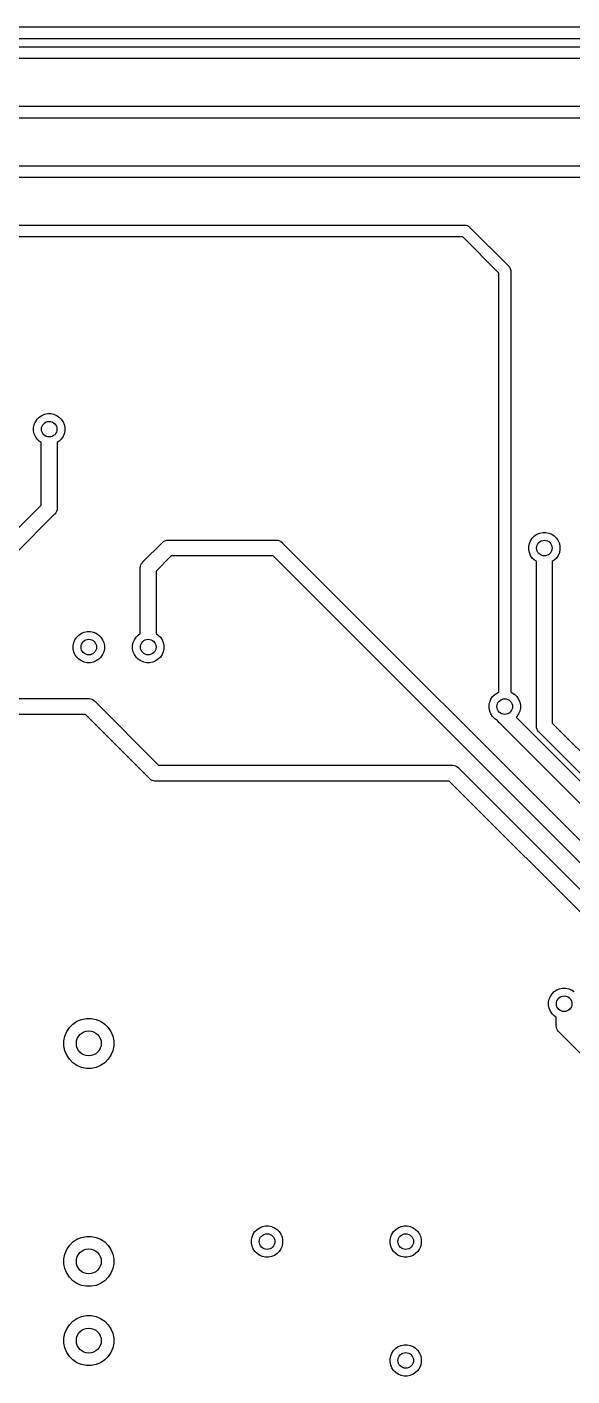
# Model space of a CAD drawing. Extents: x 4.56 to 8.94, y -5.14 to -1.89.
# Drawn here: x 6.748 to 7.092, y -2.972 to -2.121 of the extents above; entities that cross this region are included whole.
import ezdxf

# ---------------------------------------------------------------- set-up
doc = ezdxf.new("R2010")
doc.units = 0
doc.header["$MEASUREMENT"] = 0
doc.layers.add('BLACK', color=7, linetype='CONTINUOUS')

msp = doc.modelspace()

# ---------------------------------------------------------------- linework, layer by layer
at = {"layer": 'BLACK', "linetype": 'CONTINUOUS'}
for p, q in [((6.22655, -2.12126), (7.34982, -2.12126)), ((6.21405, -2.13376), (7.33732, -2.13376)), ((7.34845, -2.12874), (6.22518, -2.12874)), ((7.33595, -2.14124), (6.21268, -2.14124)), ((7.31095, -2.17874), (6.20018, -2.17874)), ((6.20155, -2.17126), (7.31232, -2.17126)), ((6.18905, -2.20876), (7.29982, -2.20876)), ((7.29845, -2.21624), (6.18768, -2.21624)), ((6.16405, -2.24626), (7.02482, -2.24626)), ((7.02482, -2.24626), (7.025, -2.24624)), ((7.025, -2.24624), (7.02518, -2.24626)), ((7.02518, -2.24626), (7.02518, -2.24626)), ((7.02518, -2.24626), (7.02573, -2.24631)), ((7.02573, -2.24631), (7.02644, -2.24653)), ((7.02644, -2.24653), (7.02709, -2.24688)), ((7.02345, -2.25374), (6.16268, -2.25374)), ((7.04626, -2.27655), (7.02345, -2.25374)), ((7.02709, -2.24688), (7.02766, -2.24734)), ((7.02766, -2.24734), (7.02777, -2.24749)), ((7.02777, -2.24749), (7.05252, -2.27223)), ((7.05252, -2.27223), (7.05266, -2.27234)), ((7.05266, -2.27234), (7.05277, -2.27248)), ((7.04626, -2.5409), (7.04626, -2.27655)), ((7.05277, -2.27248), (7.05277, -2.27249)), ((7.05277, -2.27249), (7.05312, -2.27291)), ((7.05312, -2.27291), (7.05312, -2.27291)), ((7.05312, -2.27291), (7.05347, -2.27356)), ((7.05347, -2.27356), (7.05369, -2.27427)), ((7.05369, -2.27427), (7.05374, -2.27482)), ((7.05374, -2.27482), (7.05376, -2.275)), ((7.05376, -2.275), (7.05374, -2.27518)), ((7.05374, -2.27518), (7.05374, -2.5409)), ((6.75784, -2.36628), (6.75963, -2.36554)), ((6.75963, -2.36554), (6.76153, -2.36516)), ((6.76153, -2.36516), (6.76347, -2.36516)), ((6.76347, -2.36516), (6.76537, -2.36554)), ((6.76537, -2.36554), (6.76716, -2.36628)), ((6.75266, -2.37403), (6.75304, -2.37213)), ((6.75266, -2.37597), (6.75266, -2.37403)), ((6.75304, -2.37213), (6.75378, -2.37034)), ((6.75378, -2.37034), (6.75485, -2.36873)), ((6.75485, -2.36873), (6.75623, -2.36735)), ((6.75623, -2.36735), (6.75784, -2.36628)), ((6.76716, -2.36628), (6.76877, -2.36735)), ((6.76877, -2.36735), (6.77015, -2.36873)), ((6.77015, -2.36873), (6.77122, -2.37034)), ((6.77122, -2.37034), (6.77196, -2.37213)), ((6.77196, -2.37213), (6.77234, -2.37403)), ((6.77234, -2.37403), (6.77234, -2.37597)), ((6.75304, -2.37787), (6.75266, -2.37597)), ((6.75378, -2.37966), (6.75304, -2.37787)), ((6.75485, -2.38127), (6.75378, -2.37966)), ((6.75623, -2.38265), (6.75485, -2.38127)), ((6.7575, -2.3835), (6.75623, -2.38265)), ((6.76877, -2.38265), (6.7675, -2.3835)), ((6.77015, -2.38127), (6.76877, -2.38265)), ((6.77122, -2.37966), (6.77015, -2.38127)), ((6.77196, -2.37787), (6.77122, -2.37966)), ((6.77234, -2.37597), (6.77196, -2.37787)), ((6.7575, -2.42293), (6.7575, -2.3835)), ((6.7675, -2.3835), (6.7675, -2.42475)), ((6.73543, -2.445), (6.7575, -2.42293)), ((6.7675, -2.42525), (6.76743, -2.42598)), ((6.7675, -2.42475), (6.76752, -2.425)), ((6.76752, -2.425), (6.7675, -2.42525)), ((6.7675, -2.42525), (6.7675, -2.42525)), ((6.76586, -2.42871), (6.74121, -2.45336)), ((6.76605, -2.42855), (6.76586, -2.42871)), ((6.76668, -2.42779), (6.76605, -2.42855)), ((6.76714, -2.42692), (6.76668, -2.42779)), ((6.76743, -2.42598), (6.76714, -2.42692)), ((7.06735, -2.44373), (7.06873, -2.44235)), ((7.06873, -2.44235), (7.07034, -2.44128)), ((7.07034, -2.44128), (7.07213, -2.44054)), ((7.07213, -2.44054), (7.07403, -2.44016)), ((7.07403, -2.44016), (7.07597, -2.44016)), ((7.07597, -2.44016), (7.07787, -2.44054)), ((7.07787, -2.44054), (7.07966, -2.44128)), ((7.07966, -2.44128), (7.08127, -2.44235)), ((7.08127, -2.44235), (7.08265, -2.44373)), ((6.82164, -2.45879), (6.83379, -2.44664)), ((6.83379, -2.44664), (6.83395, -2.44645)), ((6.83395, -2.44645), (6.83471, -2.44582)), ((6.83471, -2.44582), (6.83558, -2.44536)), ((6.83558, -2.44536), (6.83652, -2.44507)), ((6.83652, -2.44507), (6.83725, -2.445)), ((6.83725, -2.445), (6.8375, -2.44498)), ((6.8375, -2.44498), (6.83775, -2.445)), ((6.83775, -2.445), (6.90564, -2.445)), ((6.90564, -2.445), (6.90589, -2.44498)), ((6.90589, -2.44498), (6.90613, -2.445)), ((6.90613, -2.445), (6.90687, -2.44507)), ((6.90687, -2.44507), (6.90781, -2.44536)), ((6.90781, -2.44536), (6.90868, -2.44582)), ((6.90868, -2.44582), (6.90944, -2.44645)), ((6.90944, -2.44645), (6.9096, -2.44664)), ((6.9096, -2.44664), (7.18957, -2.72661)), ((7.06516, -2.44903), (7.06554, -2.44713)), ((7.06516, -2.45097), (7.06516, -2.44903)), ((7.06554, -2.45287), (7.06516, -2.45097)), ((7.06554, -2.44713), (7.06628, -2.44534)), ((7.06628, -2.44534), (7.06735, -2.44373)), ((7.08265, -2.44373), (7.08372, -2.44534)), ((7.08372, -2.44534), (7.08446, -2.44713)), ((7.08446, -2.44713), (7.08484, -2.44903)), ((7.08484, -2.45097), (7.08446, -2.45287)), ((7.08484, -2.44903), (7.08484, -2.45097)), ((6.82082, -2.45971), (6.82129, -2.45914)), ((6.82129, -2.45914), (6.82145, -2.45895)), ((6.82145, -2.45895), (6.82164, -2.45879)), ((6.83957, -2.455), (6.83, -2.46457)), ((6.90381, -2.455), (6.83957, -2.455)), ((7.18379, -2.73498), (6.90381, -2.455)), ((7.06628, -2.45466), (7.06554, -2.45287)), ((7.06735, -2.45627), (7.06628, -2.45466)), ((7.06873, -2.45765), (7.06735, -2.45627)), ((7.07, -2.4585), (7.06873, -2.45765)), ((7.07, -2.56225), (7.07, -2.4585)), ((7.08127, -2.45765), (7.08, -2.4585)), ((7.08, -2.4585), (7.08, -2.56043)), ((7.08265, -2.45627), (7.08127, -2.45765)), ((7.08372, -2.45466), (7.08265, -2.45627)), ((7.08446, -2.45287), (7.08372, -2.45466)), ((6.81998, -2.4625), (6.82007, -2.46152)), ((6.82, -2.46275), (6.81998, -2.4625)), ((6.82, -2.504), (6.82, -2.46275)), ((6.82007, -2.46152), (6.82036, -2.46058)), ((6.82036, -2.46058), (6.82082, -2.45971)), ((6.83, -2.46457), (6.83, -2.504)), ((6.77766, -2.51153), (6.77804, -2.50963)), ((6.77804, -2.50963), (6.77878, -2.50784)), ((6.77878, -2.50784), (6.77985, -2.50623)), ((6.77985, -2.50623), (6.78123, -2.50485)), ((6.78123, -2.50485), (6.78284, -2.50378)), ((6.78284, -2.50378), (6.78463, -2.50304)), ((6.78463, -2.50304), (6.78653, -2.50266)), ((6.78653, -2.50266), (6.78847, -2.50266)), ((6.78847, -2.50266), (6.79037, -2.50304)), ((6.79037, -2.50304), (6.79216, -2.50378)), ((6.79216, -2.50378), (6.79377, -2.50485)), ((6.79377, -2.50485), (6.79515, -2.50623)), ((6.79515, -2.50623), (6.79622, -2.50784)), ((6.79622, -2.50784), (6.79696, -2.50963)), ((6.79696, -2.50963), (6.79734, -2.51153)), ((6.81516, -2.51153), (6.81554, -2.50963)), ((6.81554, -2.50963), (6.81628, -2.50784)), ((6.81628, -2.50784), (6.81735, -2.50623)), ((6.81735, -2.50623), (6.81873, -2.50485)), ((6.81873, -2.50485), (6.82, -2.504)), ((6.83, -2.504), (6.83127, -2.50485)), ((6.83127, -2.50485), (6.83265, -2.50623)), ((6.83265, -2.50623), (6.83372, -2.50784)), ((6.83372, -2.50784), (6.83446, -2.50963)), ((6.83446, -2.50963), (6.83484, -2.51153)), ((6.77766, -2.51347), (6.77766, -2.51153)), ((6.77804, -2.51537), (6.77766, -2.51347)), ((6.77878, -2.51716), (6.77804, -2.51537)), ((6.77985, -2.51877), (6.77878, -2.51716)), ((6.78123, -2.52015), (6.77985, -2.51877)), ((6.79515, -2.51877), (6.79377, -2.52015)), ((6.79622, -2.51716), (6.79515, -2.51877)), ((6.79696, -2.51537), (6.79622, -2.51716)), ((6.79734, -2.51347), (6.79696, -2.51537)), ((6.79734, -2.51153), (6.79734, -2.51347)), ((6.81516, -2.51347), (6.81516, -2.51153)), ((6.81554, -2.51537), (6.81516, -2.51347)), ((6.81628, -2.51716), (6.81554, -2.51537)), ((6.81735, -2.51877), (6.81628, -2.51716)), ((6.81873, -2.52015), (6.81735, -2.51877)), ((6.83265, -2.51877), (6.83127, -2.52015)), ((6.83372, -2.51716), (6.83265, -2.51877)), ((6.83446, -2.51537), (6.83372, -2.51716)), ((6.83484, -2.51347), (6.83446, -2.51537)), ((6.83484, -2.51153), (6.83484, -2.51347)), ((6.78284, -2.52122), (6.78123, -2.52015)), ((6.78463, -2.52196), (6.78284, -2.52122)), ((6.78653, -2.52234), (6.78463, -2.52196)), ((6.78847, -2.52234), (6.78653, -2.52234)), ((6.79037, -2.52196), (6.78847, -2.52234)), ((6.79216, -2.52122), (6.79037, -2.52196)), ((6.79377, -2.52015), (6.79216, -2.52122)), ((6.82034, -2.52122), (6.81873, -2.52015)), ((6.82213, -2.52196), (6.82034, -2.52122)), ((6.82403, -2.52234), (6.82213, -2.52196)), ((6.82597, -2.52234), (6.82403, -2.52234)), ((6.82787, -2.52196), (6.82597, -2.52234)), ((6.82966, -2.52122), (6.82787, -2.52196)), ((6.83127, -2.52015), (6.82966, -2.52122)), ((7.04128, -2.54534), (7.04235, -2.54373)), ((7.04235, -2.54373), (7.04373, -2.54235)), ((7.04373, -2.54235), (7.04534, -2.54128)), ((7.04534, -2.54128), (7.04626, -2.5409)), ((7.05374, -2.5409), (7.05466, -2.54128)), ((7.05466, -2.54128), (7.05627, -2.54235)), ((7.05627, -2.54235), (7.05765, -2.54373)), ((7.05765, -2.54373), (7.05872, -2.54534)), ((6.60025, -2.545), (6.78725, -2.545)), ((6.78725, -2.545), (6.7875, -2.54498)), ((6.7875, -2.54498), (6.78775, -2.545)), ((6.78775, -2.545), (6.78848, -2.54507)), ((6.78848, -2.54507), (6.78942, -2.54536)), ((6.78942, -2.54536), (6.79029, -2.54582)), ((6.79029, -2.54582), (6.79105, -2.54645)), ((6.79105, -2.54645), (6.79121, -2.54664)), ((6.79121, -2.54664), (6.83158, -2.58701)), ((7.04016, -2.54903), (7.04054, -2.54713)), ((7.04016, -2.55097), (7.04016, -2.54903)), ((7.04054, -2.55287), (7.04016, -2.55097)), ((7.04054, -2.54713), (7.04128, -2.54534)), ((7.04128, -2.55466), (7.04054, -2.55287)), ((7.05872, -2.54534), (7.05946, -2.54713)), ((7.05946, -2.55287), (7.05872, -2.55466)), ((7.05946, -2.54713), (7.05984, -2.54903)), ((7.05984, -2.55097), (7.05946, -2.55287)), ((7.05984, -2.54903), (7.05984, -2.55097)), ((6.78543, -2.555), (6.60207, -2.555)), ((6.8258, -2.59537), (6.78543, -2.555)), ((7.04235, -2.55627), (7.04128, -2.55466)), ((7.04373, -2.55765), (7.04235, -2.55627)), ((7.04534, -2.55872), (7.04373, -2.55765)), ((7.04546, -2.55877), (7.04534, -2.55872)), ((7.04582, -2.55944), (7.04546, -2.55877)), ((7.04645, -2.56021), (7.04582, -2.55944)), ((7.04664, -2.56036), (7.04645, -2.56021)), ((7.16464, -2.67836), (7.04664, -2.56036)), ((7.05765, -2.55627), (7.05717, -2.55675)), ((7.05717, -2.55675), (7.17042, -2.67)), ((7.05872, -2.55466), (7.05765, -2.55627)), ((7.08, -2.56043), (7.16457, -2.645)), ((7.06998, -2.5625), (7.07, -2.56225)), ((7.07, -2.56275), (7.06998, -2.5625)), ((7.07007, -2.56348), (7.07, -2.56275)), ((7.07036, -2.56442), (7.07007, -2.56348)), ((7.07082, -2.56529), (7.07036, -2.56442)), ((7.07145, -2.56605), (7.07082, -2.56529)), ((7.07164, -2.56621), (7.07145, -2.56605)), ((7.15879, -2.65336), (7.07164, -2.56621)), ((6.83158, -2.58701), (7.01676, -2.58701)), ((7.01676, -2.58701), (7.01701, -2.58698)), ((7.01701, -2.58698), (7.01725, -2.58701)), ((7.01725, -2.58701), (7.01799, -2.58708)), ((7.01799, -2.58708), (7.01893, -2.58737)), ((6.82596, -2.59556), (6.8258, -2.59537)), ((6.82672, -2.59619), (6.82596, -2.59556)), ((7.01893, -2.58737), (7.0198, -2.58783)), ((7.0198, -2.58783), (7.02056, -2.58846)), ((7.02056, -2.58846), (7.02072, -2.58865)), ((7.02072, -2.58865), (7.17707, -2.745)), ((6.82759, -2.59665), (6.82672, -2.59619)), ((6.82853, -2.59694), (6.82759, -2.59665)), ((6.82926, -2.59701), (6.82853, -2.59694)), ((6.82951, -2.59703), (6.82926, -2.59701)), ((6.82926, -2.59701), (6.82926, -2.59701)), ((6.82975, -2.59701), (6.82951, -2.59703)), ((7.01494, -2.59701), (6.82975, -2.59701)), ((7.17129, -2.75336), (7.01494, -2.59701)), ((7.07878, -2.73284), (7.07985, -2.73123)), ((7.07985, -2.73123), (7.08123, -2.72985)), ((7.08123, -2.72985), (7.08284, -2.72878)), ((7.08284, -2.72878), (7.08463, -2.72804)), ((7.08463, -2.72804), (7.08653, -2.72766)), ((7.08653, -2.72766), (7.08847, -2.72766)), ((7.08847, -2.72766), (7.09037, -2.72804)), ((7.09037, -2.72804), (7.09216, -2.72878)), ((7.09216, -2.72878), (7.09377, -2.72985)), ((7.07766, -2.73653), (7.07804, -2.73463)), ((7.07766, -2.73847), (7.07766, -2.73653)), ((7.07804, -2.74037), (7.07766, -2.73847)), ((7.07804, -2.73463), (7.07878, -2.73284)), ((7.07878, -2.74216), (7.07804, -2.74037)), ((6.77746, -2.75027), (6.78004, -2.74854)), ((6.78004, -2.74854), (6.78291, -2.74736)), ((6.78291, -2.74736), (6.78595, -2.74675)), ((6.78595, -2.74675), (6.78905, -2.74675)), ((6.78905, -2.74675), (6.79209, -2.74736)), ((6.79209, -2.74736), (6.79496, -2.74854)), ((6.79496, -2.74854), (6.79754, -2.75027)), ((7.07985, -2.74377), (7.07878, -2.74216)), ((7.08123, -2.74515), (7.07985, -2.74377)), ((7.0825, -2.746), (7.08123, -2.74515)), ((7.0825, -2.75117), (7.0825, -2.746)), ((6.77236, -2.75791), (6.77354, -2.75504)), ((6.77354, -2.75504), (6.77527, -2.75246)), ((6.77527, -2.75246), (6.77746, -2.75027)), ((6.79754, -2.75027), (6.79973, -2.75246)), ((6.79973, -2.75246), (6.80146, -2.75504)), ((6.80146, -2.75504), (6.80264, -2.75791)), ((7.08248, -2.75142), (7.0825, -2.75117)), ((7.08257, -2.7524), (7.08248, -2.75142)), ((7.08286, -2.75334), (7.08257, -2.7524)), ((7.0833, -2.75418), (7.08286, -2.75334)), ((7.08332, -2.75421), (7.0833, -2.75418)), ((7.08395, -2.75497), (7.08332, -2.75421)), ((7.08414, -2.75513), (7.08395, -2.75497)), ((7.15737, -2.82836), (7.08414, -2.75513)), ((6.77175, -2.76095), (6.77236, -2.75791)), ((6.77175, -2.76405), (6.77175, -2.76095)), ((6.77236, -2.76709), (6.77175, -2.76405)), ((6.80264, -2.75791), (6.80325, -2.76095)), ((6.80325, -2.76405), (6.80264, -2.76709)), ((6.80325, -2.76095), (6.80325, -2.76405)), ((6.77354, -2.76996), (6.77236, -2.76709)), ((6.77527, -2.77254), (6.77354, -2.76996)), ((6.77746, -2.77473), (6.77527, -2.77254)), ((6.79973, -2.77254), (6.79754, -2.77473)), ((6.80146, -2.76996), (6.79973, -2.77254)), ((6.80264, -2.76709), (6.80146, -2.76996)), ((6.78004, -2.77646), (6.77746, -2.77473)), ((6.78291, -2.77764), (6.78004, -2.77646)), ((6.78595, -2.77825), (6.78291, -2.77764)), ((6.78905, -2.77825), (6.78595, -2.77825)), ((6.79209, -2.77764), (6.78905, -2.77825)), ((6.79496, -2.77646), (6.79209, -2.77764)), ((6.79754, -2.77473), (6.79496, -2.77646)), ((6.78004, -2.88604), (6.78291, -2.88486)), ((6.78291, -2.88486), (6.78595, -2.88425)), ((6.78595, -2.88425), (6.78905, -2.88425)), ((6.78905, -2.88425), (6.79209, -2.88486)), ((6.79209, -2.88486), (6.79496, -2.88604)), ((6.89016, -2.88653), (6.89054, -2.88463)), ((6.89054, -2.88463), (6.89128, -2.88284)), ((6.89128, -2.88284), (6.89235, -2.88123)), ((6.89235, -2.88123), (6.89373, -2.87985)), ((6.89373, -2.87985), (6.89534, -2.87878)), ((6.89534, -2.87878), (6.89713, -2.87804)), ((6.89713, -2.87804), (6.89903, -2.87766)), ((6.89903, -2.87766), (6.90097, -2.87766)), ((6.90097, -2.87766), (6.90287, -2.87804)), ((6.90287, -2.87804), (6.90466, -2.87878)), ((6.90466, -2.87878), (6.90627, -2.87985)), ((6.90627, -2.87985), (6.90765, -2.88123)), ((6.90765, -2.88123), (6.90872, -2.88284)), ((6.90872, -2.88284), (6.90946, -2.88463)), ((6.90946, -2.88463), (6.90984, -2.88653)), ((6.97766, -2.88653), (6.97804, -2.88463)), ((6.97804, -2.88463), (6.97878, -2.88284)), ((6.97878, -2.88284), (6.97985, -2.88123)), ((6.97985, -2.88123), (6.98123, -2.87985)), ((6.98123, -2.87985), (6.98284, -2.87878)), ((6.98284, -2.87878), (6.98463, -2.87804)), ((6.98463, -2.87804), (6.98653, -2.87766)), ((6.98653, -2.87766), (6.98847, -2.87766)), ((6.98847, -2.87766), (6.99037, -2.87804)), ((6.99037, -2.87804), (6.99216, -2.87878)), ((6.99216, -2.87878), (6.99377, -2.87985)), ((6.99377, -2.87985), (6.99515, -2.88123)), ((6.99515, -2.88123), (6.99622, -2.88284)), ((6.99622, -2.88284), (6.99696, -2.88463)), ((6.99696, -2.88463), (6.99734, -2.88653)), ((6.77236, -2.89541), (6.77354, -2.89254)), ((6.77354, -2.89254), (6.77527, -2.88996)), ((6.77527, -2.88996), (6.77746, -2.88777)), ((6.77746, -2.88777), (6.78004, -2.88604)), ((6.79496, -2.88604), (6.79754, -2.88777)), ((6.79754, -2.88777), (6.79973, -2.88996)), ((6.79973, -2.88996), (6.80146, -2.89254)), ((6.80146, -2.89254), (6.80264, -2.89541)), ((6.89016, -2.88847), (6.89016, -2.88653)), ((6.89054, -2.89037), (6.89016, -2.88847)), ((6.89128, -2.89216), (6.89054, -2.89037)), ((6.89235, -2.89377), (6.89128, -2.89216)), ((6.90872, -2.89216), (6.90765, -2.89377)), ((6.90946, -2.89037), (6.90872, -2.89216)), ((6.90984, -2.88847), (6.90946, -2.89037)), ((6.90984, -2.88653), (6.90984, -2.88847)), ((6.97766, -2.88847), (6.97766, -2.88653)), ((6.97804, -2.89037), (6.97766, -2.88847)), ((6.97878, -2.89216), (6.97804, -2.89037)), ((6.97985, -2.89377), (6.97878, -2.89216)), ((6.99622, -2.89216), (6.99515, -2.89377)), ((6.99696, -2.89037), (6.99622, -2.89216)), ((6.99734, -2.88847), (6.99696, -2.89037)), ((6.99734, -2.88653), (6.99734, -2.88847)), ((6.77175, -2.89845), (6.77236, -2.89541)), ((6.77175, -2.90155), (6.77175, -2.89845)), ((6.77236, -2.90459), (6.77175, -2.90155)), ((6.80264, -2.89541), (6.80325, -2.89845)), ((6.80325, -2.90155), (6.80264, -2.90459)), ((6.80325, -2.89845), (6.80325, -2.90155)), ((6.89373, -2.89515), (6.89235, -2.89377)), ((6.89534, -2.89622), (6.89373, -2.89515)), ((6.89713, -2.89696), (6.89534, -2.89622)), ((6.89903, -2.89734), (6.89713, -2.89696)), ((6.90097, -2.89734), (6.89903, -2.89734)), ((6.90287, -2.89696), (6.90097, -2.89734)), ((6.90466, -2.89622), (6.90287, -2.89696)), ((6.90627, -2.89515), (6.90466, -2.89622)), ((6.90765, -2.89377), (6.90627, -2.89515)), ((6.98123, -2.89515), (6.97985, -2.89377)), ((6.98284, -2.89622), (6.98123, -2.89515)), ((6.98463, -2.89696), (6.98284, -2.89622)), ((6.98653, -2.89734), (6.98463, -2.89696)), ((6.98847, -2.89734), (6.98653, -2.89734)), ((6.99037, -2.89696), (6.98847, -2.89734)), ((6.99216, -2.89622), (6.99037, -2.89696)), ((6.99377, -2.89515), (6.99216, -2.89622)), ((6.99515, -2.89377), (6.99377, -2.89515)), ((6.77354, -2.90746), (6.77236, -2.90459)), ((6.77527, -2.91004), (6.77354, -2.90746)), ((6.77746, -2.91223), (6.77527, -2.91004)), ((6.79973, -2.91004), (6.79754, -2.91223)), ((6.80146, -2.90746), (6.79973, -2.91004)), ((6.80264, -2.90459), (6.80146, -2.90746)), ((6.78004, -2.91396), (6.77746, -2.91223)), ((6.78291, -2.91514), (6.78004, -2.91396)), ((6.78595, -2.91575), (6.78291, -2.91514)), ((6.78905, -2.91575), (6.78595, -2.91575)), ((6.79209, -2.91514), (6.78905, -2.91575)), ((6.79496, -2.91396), (6.79209, -2.91514)), ((6.79754, -2.91223), (6.79496, -2.91396)), ((6.77746, -2.93777), (6.78004, -2.93604)), ((6.78004, -2.93604), (6.78291, -2.93486)), ((6.78291, -2.93486), (6.78595, -2.93425)), ((6.78595, -2.93425), (6.78905, -2.93425)), ((6.78905, -2.93425), (6.79209, -2.93486)), ((6.79209, -2.93486), (6.79496, -2.93604)), ((6.79496, -2.93604), (6.79754, -2.93777)), ((6.77236, -2.94541), (6.77354, -2.94254)), ((6.77354, -2.94254), (6.77527, -2.93996)), ((6.77527, -2.93996), (6.77746, -2.93777)), ((6.79754, -2.93777), (6.79973, -2.93996)), ((6.79973, -2.93996), (6.80146, -2.94254)), ((6.80146, -2.94254), (6.80264, -2.94541)), ((6.77175, -2.94845), (6.77236, -2.94541)), ((6.77175, -2.95155), (6.77175, -2.94845)), ((6.77236, -2.95459), (6.77175, -2.95155)), ((6.80264, -2.94541), (6.80325, -2.94845)), ((6.80325, -2.95155), (6.80264, -2.95459)), ((6.80325, -2.94845), (6.80325, -2.95155)), ((6.98284, -2.95378), (6.98463, -2.95304)), ((6.98463, -2.95304), (6.98653, -2.95266)), ((6.98653, -2.95266), (6.98847, -2.95266)), ((6.98847, -2.95266), (6.99037, -2.95304)), ((6.99037, -2.95304), (6.99216, -2.95378)), ((6.77354, -2.95746), (6.77236, -2.95459)), ((6.77527, -2.96004), (6.77354, -2.95746)), ((6.77746, -2.96223), (6.77527, -2.96004)), ((6.79973, -2.96004), (6.79754, -2.96223)), ((6.80146, -2.95746), (6.79973, -2.96004)), ((6.80264, -2.95459), (6.80146, -2.95746)), ((6.97766, -2.96153), (6.97804, -2.95963)), ((6.97766, -2.96347), (6.97766, -2.96153)), ((6.97804, -2.95963), (6.97878, -2.95784)), ((6.97878, -2.95784), (6.97985, -2.95623)), ((6.97985, -2.95623), (6.98123, -2.95485)), ((6.98123, -2.95485), (6.98284, -2.95378)), ((6.99216, -2.95378), (6.99377, -2.95485)), ((6.99377, -2.95485), (6.99515, -2.95623)), ((6.99515, -2.95623), (6.99622, -2.95784)), ((6.99622, -2.95784), (6.99696, -2.95963)), ((6.99696, -2.95963), (6.99734, -2.96153)), ((6.99734, -2.96153), (6.99734, -2.96347)), ((6.78004, -2.96396), (6.77746, -2.96223)), ((6.78291, -2.96514), (6.78004, -2.96396)), ((6.78595, -2.96575), (6.78291, -2.96514)), ((6.78905, -2.96575), (6.78595, -2.96575)), ((6.79209, -2.96514), (6.78905, -2.96575)), ((6.79496, -2.96396), (6.79209, -2.96514)), ((6.79754, -2.96223), (6.79496, -2.96396)), ((6.97804, -2.96537), (6.97766, -2.96347)), ((6.97878, -2.96716), (6.97804, -2.96537)), ((6.97985, -2.96877), (6.97878, -2.96716)), ((6.98123, -2.97015), (6.97985, -2.96877)), ((6.98284, -2.97122), (6.98123, -2.97015)), ((6.99377, -2.97015), (6.99216, -2.97122)), ((6.99515, -2.96877), (6.99377, -2.97015)), ((6.99622, -2.96716), (6.99515, -2.96877)), ((6.99696, -2.96537), (6.99622, -2.96716)), ((6.99734, -2.96347), (6.99696, -2.96537)), ((6.98463, -2.97196), (6.98284, -2.97122)), ((6.98653, -2.97234), (6.98463, -2.97196)), ((6.98847, -2.97234), (6.98653, -2.97234)), ((6.99037, -2.97196), (6.98847, -2.97234)), ((6.99216, -2.97122), (6.99037, -2.97196))]:
    msp.add_line(p, q, dxfattribs=at)
at = {"layer": 'BLACK'}
for centre, radius in [((6.7625, -2.375), 0.00492), ((7.075, -2.45), 0.00492), ((6.7875, -2.5125), 0.00492), ((6.825, -2.5125), 0.00492), ((7.05, -2.55), 0.00492), ((7.0875, -2.7375), 0.00492), ((6.7875, -2.7625), 0.00787), ((6.9, -2.8875), 0.00492), ((6.9875, -2.8875), 0.00492), ((6.7875, -2.9), 0.00787), ((6.7875, -2.95), 0.00787), ((6.9875, -2.9625), 0.00492)]:
    msp.add_circle(centre, radius, dxfattribs=at)

doc.saveas('drawing.dxf')
